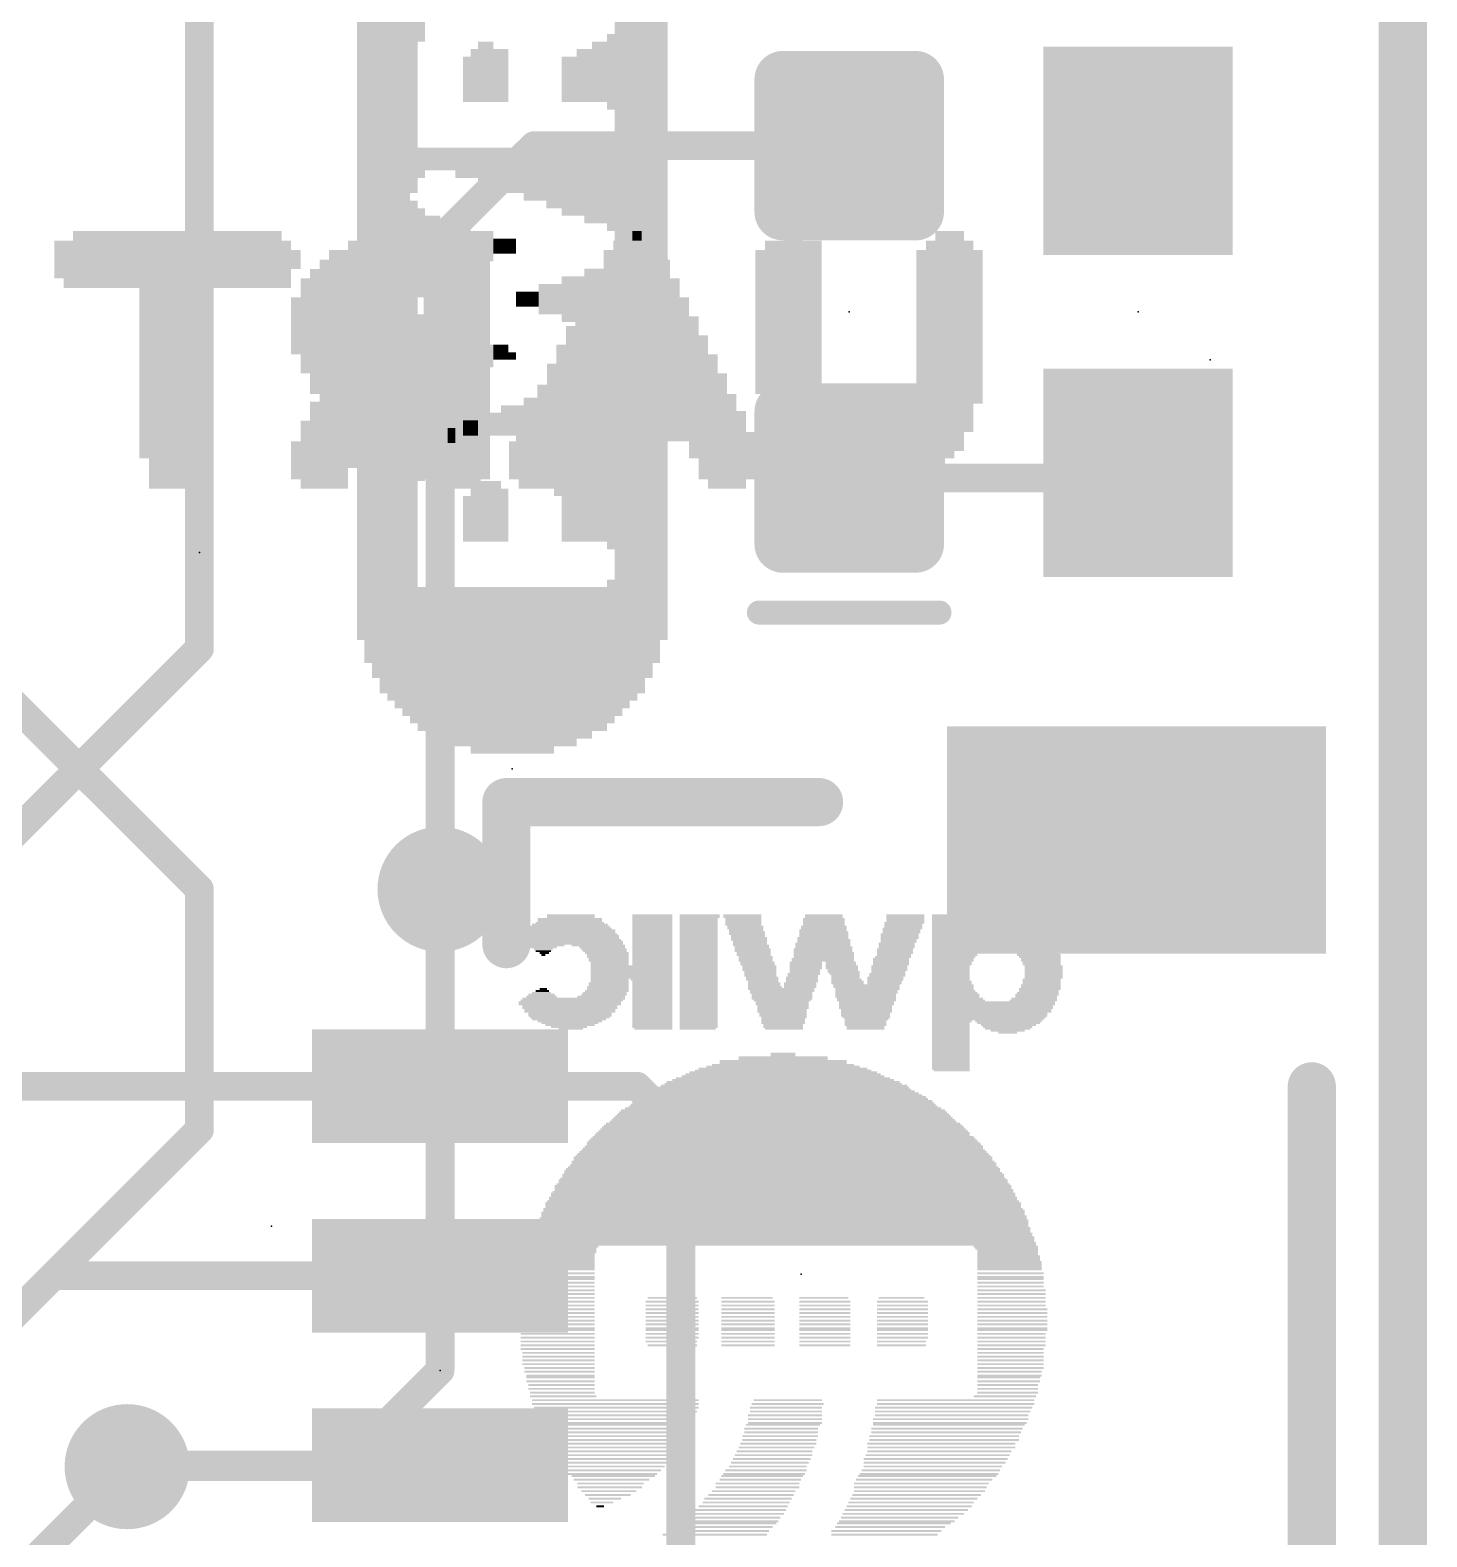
# Model space of a CAD drawing. Extents: x -12.7 to 30.6, y -10.2 to 25.5.
# Drawn here: x 23.24 to 30.61, y 11.82 to 19.77 of the extents above; entities that cross this region are included whole.
import ezdxf

# ---------------------------------------------------------------- set-up
doc = ezdxf.new("R2010")
doc.units = 0
for name, color, linetype in [('1', 12, 'CONTINUOUS'), ('16', 132, 'CONTINUOUS'), ('18', 110, 'CONTINUOUS'), ('20', 53, 'CONTINUOUS'), ('21', 41, 'CONTINUOUS'), ('22', 40, 'CONTINUOUS'), ('23', 53, 'CONTINUOUS'), ('24', 53, 'CONTINUOUS')]:
    doc.layers.add(name, color=color, linetype=linetype)

# ---------------------------------------------------------------- blocks, each defined once
blk = doc.blocks.new('RECT160000X160000R30')
at = {"const_width": 0.15}
blk.add_lwpolyline([(0.425, -0.35), (0.425, 0.35, 0.4142), (0.35, 0.425), (-0.35, 0.425, 0.4142), (-0.425, 0.35), (-0.425, -0.35, 0.4142), (-0.35, -0.425), (0.35, -0.425, 0.4142)], format="xyb", close=True, dxfattribs=at)
blk.add_solid([(-0.3754, -0.3754), (0.3754, -0.3754), (-0.3754, 0.3754), (0.3754, 0.3754)])
blk = doc.blocks.new('RECT')
blk.add_solid([(-0.5, -0.5), (0.5, -0.5), (-0.5, 0.5), (0.5, 0.5)])
blk = doc.blocks.new('ROUNDV')
at = {"const_width": 0.5}
blk.add_lwpolyline([(0, -0.25, 1), (0, 0.25, 1), (0, -0.25)], format="xyb", dxfattribs=at)

msp = doc.modelspace()

# ---------------------------------------------------------------- linework, layer by layer
at = {"layer": '1'}
for points, const_width in [([(30.48, 25.4), (30.48, 0)], 0.254), ([(24.13, 24.13), (24.13, 16.51)], 0.1524), ([(25.896, 19.165), (25.4, 18.669)], 0.1524), ([(27.559, 19.165), (25.896, 19.165)], 0.1524), ([(25.4, 18.669), (25.4, 15.24)], 0.1524), ([(29.056, 17.411), (29.083, 17.438)], 0.1524), ([(27.559, 17.411), (29.056, 17.411)], 0.1524), ([(24.13, 16.51), (21.59, 13.97)], 0.1524), ([(25.4, 14.2), (23.09, 14.2)], 0.1524), ([(25.4, 14.2), (26.44, 14.2)], 0.1524), ([(26.44, 14.2), (26.67, 13.97)], 0.1524), ([(26.67, 9.906), (26.67, 13.97)], 0.1524), ([(23.36, 13.2), (22.86, 12.7)], 0.1524), ([(25.4, 13.2), (23.36, 13.2)], 0.1524), ([(23.241, 11.684), (23.749, 12.192)], 0.1524), ([(23.757, 12.2), (23.749, 12.192)], 0.1524), ([(25.4, 12.2), (23.757, 12.2)], 0.1524)]:
    msp.add_lwpolyline(points, dxfattribs=dict(at, const_width=const_width))
at = {"layer": '1', "const_width": 0.0762}
for points in [[(25.896, 19.2031, 1), (25.896, 19.1269)], [(25.9229, 19.1381, 1), (25.8691, 19.1919)], [(27.559, 19.1269, 1), (27.559, 19.2031)], [(25.4381, 18.669, 1), (25.3619, 18.669)], [(25.3731, 18.6959, 1), (25.4269, 18.6421)], [(29.1099, 17.4111, 1), (29.0561, 17.4649)], [(27.559, 17.4491, 1), (27.559, 17.3729)], [(29.0291, 17.4379, 1), (29.0829, 17.3841)], [(29.056, 17.3729, 1), (29.056, 17.4491)], [(24.0919, 16.51, 1), (24.1681, 16.51)], [(24.1569, 16.4831, 1), (24.1031, 16.5369)], [(25.3619, 15.24, 1), (25.4381, 15.24)], [(25.4, 14.2381, 1), (25.4, 14.1619)], [(25.4, 14.1619, 1), (25.4, 14.2381)], [(26.4669, 14.2269, 1), (26.4131, 14.1731)], [(26.44, 14.1619, 1), (26.44, 14.2381)], [(26.7081, 13.97, 1), (26.6319, 13.97)], [(26.6431, 13.9431, 1), (26.6969, 13.9969)], [(23.36, 13.2381, 1), (23.36, 13.1619)], [(23.3869, 13.1731, 1), (23.3331, 13.2269)], [(25.4, 13.1619, 1), (25.4, 13.2381)], [(23.7221, 12.2189, 1), (23.7759, 12.1651)], [(23.757, 12.2381, 1), (23.757, 12.1619)], [(23.7759, 12.1651, 1), (23.7221, 12.2189)], [(23.7839, 12.1731, 1), (23.7301, 12.2269)], [(25.4, 12.1619, 1), (25.4, 12.2381)]]:
    msp.add_lwpolyline(points, format="xyb", dxfattribs=at)
at = {"layer": '16'}
for points, const_width in [([(30.48, 25.4), (30.48, 0)], 0.254), ([(22.86, 16.51), (24.13, 15.24)], 0.1524), ([(24.13, 15.24), (24.13, 13.97)], 0.1524), ([(25.4, 12.7), (25.4, 15.24)], 0.1524), ([(24.13, 13.97), (22.86, 12.7)], 0.1524), ([(24.892, 12.192), (25.4, 12.7)], 0.1524), ([(23.749, 12.192), (24.892, 12.192)], 0.1524)]:
    msp.add_lwpolyline(points, dxfattribs=dict(at, const_width=const_width))
at = {"layer": '16', "const_width": 0.0762}
for points in [[(24.1681, 15.24, 1), (24.0919, 15.24)], [(24.1031, 15.2131, 1), (24.1569, 15.2669)], [(25.4381, 15.24, 1), (25.3619, 15.24)], [(24.0919, 13.97, 1), (24.1681, 13.97)], [(24.1569, 13.9431, 1), (24.1031, 13.9969)], [(25.3619, 12.7, 1), (25.4381, 12.7)], [(25.4269, 12.6731, 1), (25.3731, 12.7269)], [(23.749, 12.2301, 1), (23.749, 12.1539)], [(24.8651, 12.2189, 1), (24.9189, 12.1651)], [(24.892, 12.1539, 1), (24.892, 12.2301)]]:
    msp.add_lwpolyline(points, format="xyb", dxfattribs=at)
at = {"layer": '20', "const_width": 0.2032}
msp.add_lwpolyline([(30.48, 25.4), (30.48, 0)], dxfattribs=at)
at = {"layer": '21'}
for points, const_width in [([(28.0353, 16.7005), (27.0828, 16.7005)], 0.127), ([(25.75, 14.95), (25.75, 15.7)], 0.254), ([(25.75, 15.7), (27.4, 15.7)], 0.254), ([(30, 11.2), (30, 14.2)], 0.254)]:
    msp.add_lwpolyline(points, dxfattribs=dict(at, const_width=const_width))
for points, const_width in [([(27.0828, 16.7323, 1), (27.0828, 16.6688)], 0.0635), ([(28.0353, 16.6688, 1), (28.0353, 16.7323)], 0.0635), ([(25.8135, 15.7, 1), (25.6865, 15.7)], 0.127), ([(25.75, 15.7635, 1), (25.75, 15.6365)], 0.127), ([(27.4, 15.6365, 1), (27.4, 15.7635)], 0.127), ([(25.6865, 14.95, 1), (25.8135, 14.95)], 0.127), ([(30.0635, 14.2, 1), (29.9365, 14.2)], 0.127)]:
    msp.add_lwpolyline(points, format="xyb", dxfattribs=dict(at, const_width=const_width))
at = {"layer": '23'}
for p in [(27.559, 18.288), (29.083, 18.288), (25.781, 15.875), (25.4, 12.7)]:
    msp.add_point(p, dxfattribs=at)
at = {"layer": '24'}
for p in [(29.464, 18.034), (24.13, 17.018), (24.511, 13.462), (27.305, 13.208)]:
    msp.add_point(p, dxfattribs=at)

# ---------------------------------------------------------------- block references
at = {"layer": '1', "rotation": 180}
for p in [(27.559, 19.165), (27.559, 17.411)]:
    msp.add_blockref('RECT160000X160000R30', p, dxfattribs=at)
at = {"layer": '1', "xscale": 1.1, "rotation": 270}
for p in [(29.083, 19.138), (29.083, 17.438)]:
    msp.add_blockref('RECT', p, dxfattribs=at)
at = {"layer": '1', "rotation": 90}
for p, xscale, yscale in [((29.075, 15.5), 1.2, 2), ((25.4, 14.2), 0.6, 1.35), ((25.4, 13.2), 0.6, 1.35), ((25.4, 12.2), 0.6, 1.35)]:
    msp.add_blockref('RECT', p, dxfattribs=dict(at, xscale=xscale, yscale=yscale))
at = {"layer": '18', "xscale": 0.6604, "yscale": 0.6604}
for p in [(25.4, 15.24), (25.4, 15.24), (23.749, 12.192), (23.749, 12.192)]:
    msp.add_blockref('ROUNDV', p, dxfattribs=at)
at = {"layer": '21', "yscale": 0.04, "rotation": 90}
for p, xscale in [((25.261, 19.775), 1.72), ((25.301, 20.195), 0.96), ((25.181, 18.375), 4.36), ((25.221, 18.375), 4.44), ((26.341, 18.375), 4.44), ((26.381, 18.375), 4.36), ((25.101, 18.375), 4.2), ((25.141, 18.375), 4.28), ((26.421, 18.375), 4.28), ((26.461, 18.375), 4.2), ((25.061, 18.375), 4.04), ((26.501, 18.375), 4.04), ((25.021, 18.375), 3.88), ((26.541, 18.375), 3.88), ((24.981, 18.375), 3.64), ((26.581, 18.375), 3.64), ((26.301, 19.555), 0.4), ((25.581, 19.535), 0.28), ((25.621, 19.555), 0.32), ((25.661, 19.555), 0.32), ((25.701, 19.535), 0.28), ((25.741, 19.535), 0.28), ((26.141, 19.535), 0.28), ((26.181, 19.535), 0.28), ((26.221, 19.555), 0.32), ((26.261, 19.555), 0.32), ((25.541, 19.515), 0.24), ((26.061, 19.515), 0.24), ((26.101, 19.515), 0.24), ((26.301, 18.955), 0.48), ((25.301, 19.075), 0.16), ((25.341, 19.095), 0.12), ((25.381, 19.095), 0.12), ((25.421, 19.095), 0.12), ((25.461, 19.095), 0.12), ((25.501, 19.075), 0.16), ((25.541, 19.075), 0.16), ((25.581, 19.075), 0.16), ((25.621, 19.055), 0.2), ((25.661, 19.055), 0.2), ((25.701, 19.055), 0.2), ((25.741, 19.035), 0.24), ((25.781, 19.035), 0.24), ((25.821, 19.035), 0.24), ((25.861, 19.015), 0.28), ((25.901, 19.015), 0.28), ((25.941, 19.015), 0.28), ((25.981, 18.995), 0.32), ((26.021, 18.995), 0.32), ((26.061, 18.975), 0.36), ((26.101, 18.975), 0.36), ((26.141, 18.975), 0.36), ((26.181, 18.955), 0.4), ((26.221, 18.955), 0.4), ((26.261, 18.955), 0.4), ((25.261, 18.355), 1.04), ((25.301, 18.635), 0.4), ((25.341, 18.635), 0.32), ((25.381, 18.635), 0.32), ((25.421, 18.615), 0.28), ((25.461, 18.635), 0.24), ((25.501, 18.635), 0.24), ((25.541, 18.635), 0.24), ((25.581, 18.635), 0.16), ((25.621, 18.635), 0.16), ((25.661, 18.635), 0.16), ((25.701, 18.635), 0.08), ((25.741, 18.635), 0.08), ((25.781, 18.635), 0.08), ((26.301, 18.335), 0.44), ((26.061, 18.355), 0.24), ((26.101, 18.355), 0.24), ((26.141, 18.355), 0.24), ((26.181, 18.355), 0.32), ((26.221, 18.355), 0.32), ((26.261, 18.335), 0.36), ((25.821, 18.355), 0.08), ((25.861, 18.355), 0.08), ((25.901, 18.355), 0.08), ((25.941, 18.355), 0.16), ((25.981, 18.355), 0.16), ((26.021, 18.355), 0.16), ((25.301, 18.075), 0.4), ((25.341, 18.075), 0.32), ((25.381, 18.075), 0.32), ((25.421, 18.055), 0.28), ((25.461, 18.075), 0.24), ((25.501, 18.075), 0.24), ((25.541, 18.055), 0.2), ((25.581, 18.075), 0.16), ((25.621, 18.075), 0.16), ((25.661, 18.055), 0.12), ((25.701, 18.075), 0.08), ((25.741, 18.075), 0.08), ((25.781, 18.055), 0.04), ((26.301, 17.515), 0.96), ((26.101, 17.495), 0.84), ((26.141, 17.495), 0.84), ((26.181, 17.515), 0.88), ((26.221, 17.515), 0.88), ((26.261, 17.515), 0.88), ((25.861, 17.715), 0.24), ((25.901, 17.695), 0.28), ((25.941, 17.675), 0.32), ((25.981, 17.655), 0.44), ((26.021, 17.595), 0.56), ((26.061, 17.475), 0.8), ((25.261, 16.955), 1.68), ((25.621, 17.695), 0.12), ((25.661, 17.695), 0.12), ((25.701, 17.695), 0.12), ((25.741, 17.715), 0.16), ((25.781, 17.715), 0.16), ((25.821, 17.695), 0.2), ((25.301, 17.555), 0.32), ((25.341, 17.575), 0.2), ((25.381, 17.595), 0.16), ((25.421, 17.615), 0.12), ((25.461, 17.635), 0.08), ((25.501, 17.655), 0.12), ((25.541, 17.675), 0.08), ((25.581, 17.675), 0.08), ((25.581, 17.235), 0.32), ((25.621, 17.235), 0.32), ((25.661, 17.235), 0.32), ((25.701, 17.235), 0.32), ((25.741, 17.215), 0.28), ((25.541, 17.195), 0.24), ((26.301, 16.495), 0.76), ((25.301, 16.455), 0.76), ((25.341, 16.455), 0.76), ((25.381, 16.435), 0.8), ((25.421, 16.435), 0.8), ((25.461, 16.415), 0.84), ((25.501, 16.415), 0.84), ((25.541, 16.415), 0.84), ((25.581, 16.395), 0.88), ((25.621, 16.395), 0.88), ((25.661, 16.395), 0.88), ((25.701, 16.395), 0.88), ((25.741, 16.395), 0.88), ((25.781, 16.395), 0.88), ((25.821, 16.395), 0.88), ((25.861, 16.395), 0.88), ((25.901, 16.395), 0.88), ((25.941, 16.395), 0.88), ((25.981, 16.395), 0.88), ((26.021, 16.415), 0.84), ((26.061, 16.415), 0.84), ((26.101, 16.415), 0.84), ((26.141, 16.435), 0.8), ((26.181, 16.435), 0.8), ((26.221, 16.455), 0.76), ((26.261, 16.455), 0.76)]:
    msp.add_blockref('RECT', p, dxfattribs=dict(at, xscale=xscale))
at = {"layer": '22', "rotation": 180}
for p, xscale, yscale in [((24.014, 18.689), 1.1, 0.05), ((25.289, 18.689), 0.45, 0.05), ((26.439, 18.689), 0.05, 0.05), ((27.264, 18.689), 0.1, 0.05), ((28.089, 18.689), 0.15, 0.05), ((23.989, 18.639), 1.25, 0.05), ((24.014, 18.589), 1.3, 0.05), ((25.239, 18.589), 0.85, 0.05), ((25.264, 18.639), 0.7, 0.05), ((26.414, 18.589), 0.3, 0.05), ((26.439, 18.639), 0.25, 0.05), ((27.239, 18.589), 0.35, 0.05), ((27.264, 18.639), 0.3, 0.05), ((28.089, 18.589), 0.35, 0.05), ((28.089, 18.639), 0.25, 0.05), ((24.014, 18.539), 1.3, 0.05), ((25.214, 18.539), 0.9, 0.05), ((26.439, 18.539), 0.35, 0.05), ((27.239, 18.539), 0.35, 0.05), ((28.089, 18.539), 0.35, 0.05), ((23.989, 18.489), 1.25, 0.05), ((24.014, 18.439), 1.2, 0.05), ((25.189, 18.489), 0.95, 0.05), ((26.414, 18.489), 0.4, 0.05), ((26.439, 18.439), 0.45, 0.05), ((27.239, 18.489), 0.35, 0.05), ((27.239, 18.439), 0.35, 0.05), ((28.089, 18.489), 0.35, 0.05), ((28.089, 18.439), 0.35, 0.05), ((23.989, 18.389), 0.35, 0.05), ((26.414, 18.389), 0.5, 0.05), ((27.239, 18.389), 0.35, 0.05), ((28.089, 18.389), 0.35, 0.05), ((23.989, 18.339), 0.35, 0.05), ((23.989, 18.289), 0.35, 0.05), ((24.814, 18.339), 0.4, 0.05), ((24.789, 18.289), 0.35, 0.05), ((25.489, 18.339), 0.35, 0.05), ((25.489, 18.289), 0.35, 0.05), ((26.414, 18.289), 0.6, 0.05), ((26.439, 18.339), 0.55, 0.05), ((27.239, 18.339), 0.35, 0.05), ((27.239, 18.289), 0.35, 0.05), ((28.089, 18.339), 0.35, 0.05), ((28.089, 18.289), 0.35, 0.05), ((23.989, 18.239), 0.35, 0.05), ((23.989, 18.189), 0.35, 0.05), ((24.789, 18.239), 0.35, 0.05), ((24.789, 18.189), 0.35, 0.05), ((25.489, 18.239), 0.35, 0.05), ((25.489, 18.189), 0.35, 0.05), ((26.414, 18.189), 0.7, 0.05), ((26.439, 18.239), 0.65, 0.05), ((27.239, 18.239), 0.35, 0.05), ((27.239, 18.189), 0.35, 0.05), ((28.089, 18.239), 0.35, 0.05), ((28.089, 18.189), 0.35, 0.05), ((23.989, 18.139), 0.35, 0.05), ((24.789, 18.139), 0.35, 0.05), ((25.489, 18.139), 0.35, 0.05), ((26.439, 18.139), 0.75, 0.05), ((27.239, 18.139), 0.35, 0.05), ((28.089, 18.139), 0.35, 0.05), ((23.989, 18.089), 0.35, 0.05), ((23.989, 18.039), 0.35, 0.05), ((24.814, 18.089), 0.4, 0.05), ((25.489, 18.089), 0.35, 0.05), ((26.214, 18.089), 0.4, 0.05), ((26.189, 18.039), 0.35, 0.05), ((26.639, 18.089), 0.35, 0.05), ((26.664, 18.039), 0.4, 0.05), ((27.239, 18.089), 0.35, 0.05), ((27.239, 18.039), 0.35, 0.05), ((28.089, 18.089), 0.35, 0.05), ((28.089, 18.039), 0.35, 0.05), ((23.989, 17.989), 0.35, 0.05), ((26.164, 17.989), 0.4, 0.05), ((26.689, 17.989), 0.35, 0.05), ((27.239, 17.989), 0.35, 0.05), ((28.089, 17.989), 0.35, 0.05), ((23.989, 17.934), 0.35, 0.06), ((23.989, 17.879), 0.35, 0.05), ((25.189, 17.934), 0.95, 0.06), ((25.189, 17.879), 0.95, 0.05), ((26.139, 17.934), 0.35, 0.06), ((26.714, 17.934), 0.4, 0.06), ((27.239, 17.934), 0.35, 0.06), ((27.239, 17.879), 0.35, 0.05), ((28.089, 17.934), 0.35, 0.06), ((28.089, 17.879), 0.35, 0.05), ((23.989, 17.829), 0.35, 0.05), ((25.214, 17.829), 0.9, 0.05), ((26.439, 17.829), 1.05, 0.05), ((27.289, 17.829), 0.35, 0.05), ((28.089, 17.829), 0.35, 0.05), ((23.989, 17.789), 0.35, 0.05), ((23.989, 17.739), 0.35, 0.05), ((25.189, 17.789), 0.95, 0.05), ((25.189, 17.739), 0.95, 0.05), ((26.414, 17.789), 1.1, 0.05), ((26.439, 17.739), 1.15, 0.05), ((27.289, 17.789), 0.35, 0.05), ((27.314, 17.739), 0.4, 0.05), ((28.039, 17.789), 0.35, 0.05), ((28.039, 17.739), 0.35, 0.05), ((23.989, 17.684), 0.35, 0.06), ((24.864, 17.684), 0.4, 0.06), ((25.489, 17.684), 0.35, 0.06), ((26.414, 17.684), 1.2, 0.06), ((27.364, 17.684), 0.4, 0.06), ((27.989, 17.684), 0.45, 0.06), ((23.989, 17.629), 0.35, 0.05), ((23.989, 17.579), 0.35, 0.05), ((24.814, 17.579), 0.4, 0.05), ((24.839, 17.629), 0.35, 0.05), ((25.489, 17.629), 0.35, 0.05), ((25.489, 17.579), 0.35, 0.05), ((25.964, 17.579), 0.4, 0.05), ((26.439, 17.629), 1.25, 0.05), ((26.889, 17.579), 0.35, 0.05), ((27.689, 17.579), 0.95, 0.05), ((23.989, 17.539), 0.35, 0.05), ((24.014, 17.489), 0.3, 0.05), ((24.789, 17.539), 0.35, 0.05), ((24.789, 17.489), 0.35, 0.05), ((25.489, 17.539), 0.35, 0.05), ((25.489, 17.489), 0.35, 0.05), ((25.939, 17.539), 0.35, 0.05), ((25.939, 17.489), 0.35, 0.05), ((26.889, 17.539), 0.35, 0.05), ((26.939, 17.489), 0.35, 0.05), ((27.664, 17.539), 0.9, 0.05), ((27.664, 17.489), 0.8, 0.05), ((24.014, 17.434), 0.3, 0.06), ((24.764, 17.434), 0.3, 0.06), ((25.489, 17.434), 0.35, 0.06), ((25.914, 17.434), 0.3, 0.06), ((26.914, 17.434), 0.3, 0.06), ((27.689, 17.434), 0.65, 0.06), ((23.989, 17.379), 0.25, 0.05), ((24.789, 17.379), 0.25, 0.05), ((25.489, 17.379), 0.25, 0.05), ((25.939, 17.379), 0.25, 0.05), ((26.914, 17.379), 0.2, 0.05), ((27.664, 17.379), 0.5, 0.05), ((27.689, 17.329), 0.15, 0.05), ((26.085, 15.033), 0.44, 0.01), ((26.085, 15.043), 0.42, 0.01), ((26.085, 15.053), 0.4, 0.01), ((26.085, 15.063), 0.36, 0.01), ((26.085, 15.078), 0.34, 0.02), ((26.09, 15.098), 0.25, 0.02), ((26.52, 15.098), 0.21, 0.02), ((26.52, 15.078), 0.21, 0.02), ((26.52, 15.063), 0.21, 0.01), ((26.52, 15.053), 0.21, 0.01), ((26.52, 15.043), 0.21, 0.01), ((26.52, 15.033), 0.21, 0.01), ((26.77, 15.098), 0.21, 0.02), ((26.765, 15.078), 0.2, 0.02), ((26.765, 15.063), 0.2, 0.01), ((26.765, 15.053), 0.2, 0.01), ((26.765, 15.043), 0.2, 0.01), ((26.765, 15.033), 0.2, 0.01), ((26.995, 15.098), 0.2, 0.02), ((27, 15.078), 0.19, 0.02), ((27, 15.063), 0.19, 0.01), ((27, 15.053), 0.19, 0.01), ((27.01, 15.043), 0.19, 0.01), ((27.01, 15.033), 0.19, 0.01), ((27.425, 15.043), 0.24, 0.01), ((27.425, 15.033), 0.24, 0.01), ((27.425, 15.078), 0.22, 0.02), ((27.425, 15.063), 0.22, 0.01), ((27.425, 15.053), 0.22, 0.01), ((27.425, 15.098), 0.2, 0.02), ((27.84, 15.033), 0.21, 0.01), ((27.85, 15.063), 0.21, 0.01), ((27.845, 15.053), 0.2, 0.01), ((27.845, 15.043), 0.2, 0.01), ((27.855, 15.098), 0.2, 0.02), ((27.855, 15.078), 0.2, 0.02), ((28.095, 15.098), 0.2, 0.02), ((28.095, 15.078), 0.2, 0.02), ((28.095, 15.063), 0.2, 0.01), ((28.095, 15.053), 0.2, 0.01), ((28.1, 15.043), 0.21, 0.01), ((28.295, 15.033), 0.6, 0.01), ((28.4, 15.043), 0.37, 0.01), ((28.4, 15.053), 0.35, 0.01), ((28.405, 15.063), 0.32, 0.01), ((28.405, 15.078), 0.3, 0.02), ((28.395, 15.098), 0.22, 0.02), ((26.085, 14.973), 0.54, 0.01), ((26.085, 14.983), 0.52, 0.01), ((26.095, 14.963), 0.54, 0.01), ((26.085, 15.003), 0.5, 0.01), ((26.09, 14.993), 0.51, 0.01), ((26.1, 14.953), 0.53, 0.01), ((26.085, 15.013), 0.48, 0.01), ((26.09, 15.023), 0.47, 0.01), ((26.52, 15.023), 0.21, 0.01), ((26.52, 15.013), 0.21, 0.01), ((26.52, 15.003), 0.21, 0.01), ((26.52, 14.993), 0.21, 0.01), ((26.52, 14.983), 0.21, 0.01), ((26.52, 14.973), 0.21, 0.01), ((26.52, 14.963), 0.21, 0.01), ((26.52, 14.953), 0.21, 0.01), ((26.765, 15.023), 0.2, 0.01), ((26.765, 15.013), 0.2, 0.01), ((26.765, 15.003), 0.2, 0.01), ((26.765, 14.993), 0.2, 0.01), ((26.765, 14.983), 0.2, 0.01), ((26.765, 14.973), 0.2, 0.01), ((26.765, 14.963), 0.2, 0.01), ((26.765, 14.953), 0.2, 0.01), ((27.015, 15.023), 0.18, 0.01), ((27.02, 15.013), 0.19, 0.01), ((27.02, 15.003), 0.19, 0.01), ((27.025, 14.993), 0.18, 0.01), ((27.03, 14.983), 0.19, 0.01), ((27.03, 14.973), 0.19, 0.01), ((27.035, 14.963), 0.18, 0.01), ((27.035, 14.953), 0.18, 0.01), ((27.42, 14.953), 0.29, 0.01), ((27.42, 14.983), 0.27, 0.01), ((27.425, 14.973), 0.28, 0.01), ((27.425, 14.963), 0.28, 0.01), ((27.42, 15.023), 0.25, 0.01), ((27.425, 15.013), 0.26, 0.01), ((27.425, 15.003), 0.26, 0.01), ((27.425, 14.993), 0.26, 0.01), ((27.81, 14.953), 0.19, 0.01), ((27.825, 15.003), 0.2, 0.01), ((27.825, 14.993), 0.2, 0.01), ((27.825, 14.983), 0.2, 0.01), ((27.82, 14.973), 0.19, 0.01), ((27.82, 14.963), 0.19, 0.01), ((27.835, 15.023), 0.2, 0.01), ((27.835, 15.013), 0.2, 0.01), ((28.3, 15.023), 0.61, 0.01), ((28.305, 15.013), 0.62, 0.01), ((28.31, 15.003), 0.63, 0.01), ((28.315, 14.993), 0.64, 0.01), ((28.315, 14.983), 0.64, 0.01), ((28.32, 14.973), 0.65, 0.01), ((28.32, 14.963), 0.65, 0.01), ((28.325, 14.953), 0.66, 0.01), ((25.955, 14.943), 0.2, 0.01), ((25.945, 14.933), 0.14, 0.01), ((25.945, 14.923), 0.1, 0.01), ((25.945, 14.913), 0.08, 0.01), ((25.95, 14.903), 0.05, 0.01), ((25.945, 14.893), 0.02, 0.01), ((26.235, 14.943), 0.28, 0.01), ((26.255, 14.933), 0.24, 0.01), ((26.265, 14.923), 0.24, 0.01), ((26.27, 14.913), 0.23, 0.01), ((26.28, 14.903), 0.23, 0.01), ((26.285, 14.893), 0.22, 0.01), ((26.285, 14.883), 0.22, 0.01), ((26.29, 14.873), 0.21, 0.01), ((26.29, 14.868), 0.21, 0.02), ((26.52, 14.943), 0.21, 0.01), ((26.52, 14.933), 0.21, 0.01), ((26.52, 14.923), 0.21, 0.01), ((26.52, 14.913), 0.21, 0.01), ((26.52, 14.903), 0.21, 0.01), ((26.52, 14.893), 0.21, 0.01), ((26.52, 14.883), 0.21, 0.01), ((26.52, 14.873), 0.21, 0.01), ((26.52, 14.868), 0.21, 0.02), ((26.765, 14.943), 0.2, 0.01), ((26.765, 14.933), 0.2, 0.01), ((26.765, 14.923), 0.2, 0.01), ((26.765, 14.913), 0.2, 0.01), ((26.765, 14.903), 0.2, 0.01), ((26.765, 14.893), 0.2, 0.01), ((26.765, 14.883), 0.2, 0.01), ((26.765, 14.873), 0.2, 0.01), ((26.765, 14.868), 0.2, 0.02), ((27.04, 14.943), 0.19, 0.01), ((27.045, 14.933), 0.18, 0.01), ((27.05, 14.923), 0.19, 0.01), ((27.05, 14.913), 0.19, 0.01), ((27.055, 14.903), 0.18, 0.01), ((27.055, 14.893), 0.18, 0.01), ((27.065, 14.883), 0.18, 0.01), ((27.065, 14.873), 0.18, 0.01), ((27.065, 14.868), 0.18, 0.02), ((27.42, 14.873), 0.33, 0.01), ((27.42, 14.868), 0.33, 0.02), ((27.42, 14.923), 0.31, 0.01), ((27.42, 14.913), 0.31, 0.01), ((27.425, 14.903), 0.32, 0.01), ((27.425, 14.893), 0.32, 0.01), ((27.425, 14.883), 0.32, 0.01), ((27.42, 14.943), 0.29, 0.01), ((27.425, 14.933), 0.3, 0.01), ((27.78, 14.868), 0.19, 0.02), ((27.79, 14.883), 0.19, 0.01), ((27.785, 14.873), 0.18, 0.01), ((27.8, 14.923), 0.19, 0.01), ((27.8, 14.913), 0.19, 0.01), ((27.8, 14.903), 0.19, 0.01), ((27.795, 14.893), 0.18, 0.01), ((27.81, 14.943), 0.19, 0.01), ((27.81, 14.933), 0.19, 0.01), ((28.15, 14.943), 0.31, 0.01), ((28.135, 14.933), 0.28, 0.01), ((28.125, 14.923), 0.26, 0.01), ((28.12, 14.913), 0.25, 0.01), ((28.115, 14.903), 0.24, 0.01), ((28.115, 14.893), 0.24, 0.01), ((28.11, 14.883), 0.23, 0.01), ((28.105, 14.873), 0.22, 0.01), ((28.105, 14.868), 0.22, 0.02), ((28.515, 14.943), 0.28, 0.01), ((28.53, 14.933), 0.25, 0.01), ((28.545, 14.923), 0.24, 0.01), ((28.55, 14.913), 0.23, 0.01), ((28.555, 14.903), 0.22, 0.01), ((28.56, 14.893), 0.23, 0.01), ((28.565, 14.883), 0.22, 0.01), ((28.57, 14.873), 0.21, 0.01), ((28.57, 14.868), 0.21, 0.02), ((26.295, 14.848), 0.2, 0.02), ((26.41, 14.828), 0.43, 0.02), ((26.41, 14.813), 0.43, 0.01), ((26.41, 14.803), 0.43, 0.01), ((26.41, 14.793), 0.43, 0.01), ((26.52, 14.848), 0.21, 0.02), ((26.765, 14.848), 0.2, 0.02), ((26.765, 14.828), 0.2, 0.02), ((26.765, 14.813), 0.2, 0.01), ((26.765, 14.803), 0.2, 0.01), ((26.765, 14.793), 0.2, 0.01), ((27.075, 14.848), 0.18, 0.02), ((27.085, 14.828), 0.18, 0.02), ((27.085, 14.813), 0.18, 0.01), ((27.09, 14.803), 0.17, 0.01), ((27.09, 14.793), 0.17, 0.01), ((27.32, 14.793), 0.17, 0.01), ((27.33, 14.848), 0.17, 0.02), ((27.33, 14.828), 0.17, 0.02), ((27.325, 14.813), 0.16, 0.01), ((27.325, 14.803), 0.16, 0.01), ((27.515, 14.848), 0.16, 0.02), ((27.52, 14.828), 0.17, 0.02), ((27.525, 14.813), 0.16, 0.01), ((27.53, 14.803), 0.17, 0.01), ((27.535, 14.793), 0.16, 0.01), ((27.76, 14.793), 0.19, 0.01), ((27.77, 14.828), 0.19, 0.02), ((27.77, 14.813), 0.19, 0.01), ((27.765, 14.803), 0.18, 0.01), ((27.78, 14.848), 0.19, 0.02), ((28.1, 14.848), 0.21, 0.02), ((28.095, 14.828), 0.2, 0.02), ((28.095, 14.813), 0.2, 0.01), ((28.095, 14.803), 0.2, 0.01), ((28.095, 14.793), 0.2, 0.01), ((28.575, 14.848), 0.2, 0.02), ((28.585, 14.828), 0.2, 0.02), ((28.585, 14.813), 0.2, 0.01), ((28.585, 14.803), 0.2, 0.01), ((28.585, 14.793), 0.2, 0.01), ((25.945, 14.713), 0.04, 0.01), ((26.285, 14.723), 0.22, 0.01), ((26.285, 14.713), 0.22, 0.01), ((26.29, 14.743), 0.21, 0.01), ((26.29, 14.733), 0.21, 0.01), ((26.41, 14.783), 0.43, 0.01), ((26.41, 14.773), 0.43, 0.01), ((26.295, 14.763), 0.2, 0.01), ((26.295, 14.753), 0.2, 0.01), ((26.515, 14.763), 0.22, 0.01), ((26.52, 14.753), 0.21, 0.01), ((26.52, 14.743), 0.21, 0.01), ((26.52, 14.733), 0.21, 0.01), ((26.52, 14.723), 0.21, 0.01), ((26.52, 14.713), 0.21, 0.01), ((26.765, 14.783), 0.2, 0.01), ((26.765, 14.773), 0.2, 0.01), ((26.765, 14.763), 0.2, 0.01), ((26.765, 14.753), 0.2, 0.01), ((26.765, 14.743), 0.2, 0.01), ((26.765, 14.733), 0.2, 0.01), ((26.765, 14.723), 0.2, 0.01), ((26.765, 14.713), 0.2, 0.01), ((27.09, 14.783), 0.17, 0.01), ((27.1, 14.773), 0.17, 0.01), ((27.1, 14.763), 0.17, 0.01), ((27.105, 14.753), 0.16, 0.01), ((27.11, 14.743), 0.17, 0.01), ((27.11, 14.733), 0.17, 0.01), ((27.115, 14.723), 0.18, 0.01), ((27.2, 14.713), 0.35, 0.01), ((27.3, 14.743), 0.17, 0.01), ((27.3, 14.733), 0.17, 0.01), ((27.3, 14.723), 0.17, 0.01), ((27.31, 14.773), 0.17, 0.01), ((27.31, 14.763), 0.17, 0.01), ((27.31, 14.753), 0.17, 0.01), ((27.315, 14.783), 0.16, 0.01), ((27.54, 14.783), 0.15, 0.01), ((27.54, 14.773), 0.15, 0.01), ((27.545, 14.763), 0.16, 0.01), ((27.55, 14.753), 0.17, 0.01), ((27.55, 14.743), 0.17, 0.01), ((27.65, 14.733), 0.35, 0.01), ((27.65, 14.723), 0.35, 0.01), ((27.655, 14.713), 0.34, 0.01), ((27.75, 14.773), 0.19, 0.01), ((27.75, 14.763), 0.19, 0.01), ((27.745, 14.753), 0.18, 0.01), ((27.745, 14.743), 0.18, 0.01), ((27.76, 14.783), 0.19, 0.01), ((28.095, 14.783), 0.2, 0.01), ((28.095, 14.773), 0.2, 0.01), ((28.095, 14.763), 0.2, 0.01), ((28.1, 14.753), 0.21, 0.01), ((28.1, 14.743), 0.21, 0.01), ((28.105, 14.733), 0.22, 0.01), ((28.105, 14.723), 0.22, 0.01), ((28.105, 14.713), 0.22, 0.01), ((28.565, 14.713), 0.22, 0.01), ((28.57, 14.733), 0.21, 0.01), ((28.57, 14.723), 0.21, 0.01), ((28.575, 14.763), 0.2, 0.01), ((28.575, 14.753), 0.2, 0.01), ((28.575, 14.743), 0.2, 0.01), ((28.585, 14.783), 0.2, 0.01), ((28.585, 14.773), 0.2, 0.01), ((26.085, 14.638), 0.54, 0.02), ((26.095, 14.653), 0.54, 0.01), ((26.105, 14.663), 0.54, 0.01), ((25.935, 14.673), 0.16, 0.01), ((25.935, 14.683), 0.14, 0.01), ((25.935, 14.693), 0.1, 0.01), ((25.94, 14.703), 0.07, 0.01), ((26.25, 14.673), 0.25, 0.01), ((26.265, 14.683), 0.24, 0.01), ((26.27, 14.693), 0.23, 0.01), ((26.28, 14.703), 0.23, 0.01), ((26.52, 14.703), 0.21, 0.01), ((26.52, 14.693), 0.21, 0.01), ((26.52, 14.683), 0.21, 0.01), ((26.52, 14.673), 0.21, 0.01), ((26.52, 14.663), 0.21, 0.01), ((26.52, 14.653), 0.21, 0.01), ((26.52, 14.638), 0.21, 0.02), ((26.765, 14.703), 0.2, 0.01), ((26.765, 14.693), 0.2, 0.01), ((26.765, 14.683), 0.2, 0.01), ((26.765, 14.673), 0.2, 0.01), ((26.765, 14.663), 0.2, 0.01), ((26.765, 14.653), 0.2, 0.01), ((26.765, 14.638), 0.2, 0.02), ((27.205, 14.703), 0.34, 0.01), ((27.2, 14.693), 0.33, 0.01), ((27.205, 14.683), 0.32, 0.01), ((27.205, 14.673), 0.32, 0.01), ((27.205, 14.663), 0.32, 0.01), ((27.205, 14.653), 0.3, 0.01), ((27.205, 14.638), 0.28, 0.02), ((27.65, 14.703), 0.33, 0.01), ((27.65, 14.693), 0.33, 0.01), ((27.645, 14.683), 0.32, 0.01), ((27.645, 14.673), 0.32, 0.01), ((27.65, 14.663), 0.31, 0.01), ((27.65, 14.653), 0.31, 0.01), ((27.65, 14.638), 0.29, 0.02), ((28.11, 14.703), 0.23, 0.01), ((28.115, 14.693), 0.24, 0.01), ((28.12, 14.683), 0.25, 0.01), ((28.12, 14.673), 0.25, 0.01), ((28.13, 14.663), 0.27, 0.01), ((28.135, 14.653), 0.28, 0.01), ((28.32, 14.638), 0.65, 0.02), ((28.53, 14.653), 0.25, 0.01), ((28.535, 14.663), 0.24, 0.01), ((28.55, 14.683), 0.23, 0.01), ((28.545, 14.673), 0.22, 0.01), ((28.555, 14.693), 0.22, 0.01), ((28.56, 14.703), 0.21, 0.01), ((26.085, 14.618), 0.5, 0.02), ((26.085, 14.598), 0.48, 0.02), ((26.085, 14.578), 0.44, 0.02), ((26.085, 14.563), 0.42, 0.01), ((26.08, 14.553), 0.39, 0.01), ((26.52, 14.618), 0.21, 0.02), ((26.52, 14.598), 0.21, 0.02), ((26.52, 14.578), 0.21, 0.02), ((26.52, 14.563), 0.21, 0.01), ((26.52, 14.553), 0.21, 0.01), ((26.765, 14.618), 0.2, 0.02), ((26.765, 14.598), 0.2, 0.02), ((26.765, 14.578), 0.2, 0.02), ((26.765, 14.563), 0.2, 0.01), ((26.765, 14.553), 0.2, 0.01), ((27.21, 14.618), 0.27, 0.02), ((27.205, 14.598), 0.26, 0.02), ((27.21, 14.578), 0.25, 0.02), ((27.215, 14.563), 0.24, 0.01), ((27.21, 14.553), 0.23, 0.01), ((27.645, 14.618), 0.28, 0.02), ((27.65, 14.598), 0.27, 0.02), ((27.645, 14.578), 0.26, 0.02), ((27.65, 14.563), 0.25, 0.01), ((27.65, 14.553), 0.23, 0.01), ((28.315, 14.618), 0.64, 0.02), ((28.31, 14.598), 0.63, 0.02), ((28.3, 14.578), 0.61, 0.02), ((28.295, 14.563), 0.6, 0.01), ((28.29, 14.553), 0.59, 0.01), ((26.085, 14.543), 0.34, 0.01), ((26.085, 14.533), 0.3, 0.01), ((26.085, 14.523), 0.26, 0.01), ((26.08, 14.513), 0.19, 0.01), ((26.09, 14.503), 0.13, 0.01), ((26.52, 14.543), 0.21, 0.01), ((26.52, 14.533), 0.21, 0.01), ((26.52, 14.523), 0.21, 0.01), ((26.52, 14.513), 0.21, 0.01), ((26.525, 14.503), 0.2, 0.01), ((26.765, 14.543), 0.2, 0.01), ((26.765, 14.533), 0.2, 0.01), ((26.765, 14.523), 0.2, 0.01), ((26.765, 14.513), 0.2, 0.01), ((26.76, 14.503), 0.19, 0.01), ((27.21, 14.543), 0.23, 0.01), ((27.21, 14.533), 0.23, 0.01), ((27.21, 14.523), 0.21, 0.01), ((27.21, 14.513), 0.21, 0.01), ((27.215, 14.503), 0.2, 0.01), ((27.645, 14.543), 0.22, 0.01), ((27.645, 14.533), 0.22, 0.01), ((27.645, 14.523), 0.22, 0.01), ((27.645, 14.513), 0.2, 0.01), ((27.645, 14.503), 0.2, 0.01), ((28.1, 14.543), 0.21, 0.01), ((28.095, 14.533), 0.2, 0.01), ((28.095, 14.523), 0.2, 0.01), ((28.095, 14.513), 0.2, 0.01), ((28.095, 14.503), 0.2, 0.01), ((28.095, 14.493), 0.2, 0.01), ((28.095, 14.483), 0.2, 0.01), ((28.095, 14.473), 0.2, 0.01), ((28.4, 14.543), 0.35, 0.01), ((28.4, 14.533), 0.33, 0.01), ((28.4, 14.523), 0.29, 0.01), ((28.395, 14.513), 0.26, 0.01), ((28.395, 14.503), 0.24, 0.01), ((28.395, 14.493), 0.18, 0.01), ((28.395, 14.483), 0.1, 0.01), ((28.095, 14.463), 0.2, 0.01), ((28.095, 14.453), 0.2, 0.01), ((28.095, 14.443), 0.2, 0.01), ((28.095, 14.433), 0.2, 0.01), ((28.095, 14.423), 0.2, 0.01), ((28.095, 14.413), 0.2, 0.01), ((28.095, 14.403), 0.2, 0.01), ((28.095, 14.393), 0.2, 0.01), ((28.095, 14.388), 0.2, 0.02), ((27.21, 14.313), 0.75, 0.01), ((27.21, 14.328), 0.67, 0.02), ((27.21, 14.348), 0.47, 0.02), ((27.21, 14.368), 0.13, 0.02), ((28.095, 14.368), 0.2, 0.02), ((28.095, 14.348), 0.2, 0.02), ((28.095, 14.328), 0.2, 0.02), ((28.095, 14.313), 0.2, 0.01), ((27.21, 14.233), 1.17, 0.01), ((27.21, 14.243), 1.13, 0.01), ((27.21, 14.253), 1.07, 0.01), ((27.21, 14.263), 1.03, 0.01), ((27.21, 14.273), 0.99, 0.01), ((27.21, 14.283), 0.93, 0.01), ((27.21, 14.293), 0.89, 0.01), ((27.21, 14.303), 0.81, 0.01), ((28.095, 14.303), 0.2, 0.01), ((28.095, 14.293), 0.2, 0.01), ((28.1, 14.283), 0.19, 0.01), ((27.21, 14.153), 1.47, 0.01), ((27.21, 14.163), 1.43, 0.01), ((27.205, 14.173), 1.4, 0.01), ((27.21, 14.183), 1.35, 0.01), ((27.21, 14.193), 1.33, 0.01), ((27.215, 14.203), 1.3, 0.01), ((27.21, 14.213), 1.25, 0.01), ((27.21, 14.223), 1.23, 0.01), ((27.21, 14.073), 1.71, 0.01), ((27.21, 14.083), 1.67, 0.01), ((27.21, 14.093), 1.63, 0.01), ((27.21, 14.103), 1.61, 0.01), ((27.21, 14.113), 1.59, 0.01), ((27.21, 14.123), 1.57, 0.01), ((27.21, 14.133), 1.53, 0.01), ((27.21, 14.143), 1.51, 0.01), ((27.21, 14.003), 1.87, 0.01), ((27.21, 14.013), 1.83, 0.01), ((27.21, 14.023), 1.81, 0.01), ((27.21, 14.033), 1.79, 0.01), ((27.21, 14.043), 1.77, 0.01), ((27.21, 14.053), 1.75, 0.01), ((27.21, 14.063), 1.73, 0.01), ((27.21, 13.923), 2.03, 0.01), ((27.21, 13.933), 2.01, 0.01), ((27.205, 13.943), 1.98, 0.01), ((27.21, 13.953), 1.97, 0.01), ((27.21, 13.963), 1.95, 0.01), ((27.21, 13.973), 1.93, 0.01), ((27.21, 13.983), 1.91, 0.01), ((27.21, 13.993), 1.89, 0.01), ((27.21, 13.843), 2.17, 0.01), ((27.21, 13.853), 2.15, 0.01), ((27.21, 13.863), 2.13, 0.01), ((27.21, 13.873), 2.11, 0.01), ((27.215, 13.883), 2.1, 0.01), ((27.21, 13.903), 2.07, 0.01), ((27.215, 13.893), 2.08, 0.01), ((27.21, 13.913), 2.05, 0.01), ((27.21, 13.763), 2.29, 0.01), ((27.21, 13.773), 2.27, 0.01), ((27.21, 13.783), 2.25, 0.01), ((27.21, 13.803), 2.23, 0.01), ((27.215, 13.793), 2.24, 0.01), ((27.21, 13.823), 2.21, 0.01), ((27.21, 13.813), 2.21, 0.01), ((27.21, 13.833), 2.19, 0.01), ((27.21, 13.683), 2.39, 0.01), ((27.21, 13.703), 2.37, 0.01), ((27.21, 13.693), 2.37, 0.01), ((27.21, 13.713), 2.35, 0.01), ((27.21, 13.733), 2.33, 0.01), ((27.21, 13.723), 2.33, 0.01), ((27.205, 13.753), 2.3, 0.01), ((27.21, 13.743), 2.31, 0.01), ((27.21, 13.613), 2.47, 0.01), ((27.21, 13.603), 2.47, 0.01), ((27.21, 13.633), 2.45, 0.01), ((27.21, 13.623), 2.45, 0.01), ((27.21, 13.643), 2.43, 0.01), ((27.21, 13.673), 2.41, 0.01), ((27.21, 13.663), 2.41, 0.01), ((27.215, 13.653), 2.42, 0.01), ((27.21, 13.533), 2.55, 0.01), ((27.21, 13.523), 2.55, 0.01), ((27.21, 13.553), 2.53, 0.01), ((27.215, 13.543), 2.54, 0.01), ((27.21, 13.583), 2.51, 0.01), ((27.21, 13.573), 2.51, 0.01), ((27.21, 13.563), 2.51, 0.01), ((27.21, 13.593), 2.49, 0.01), ((27.205, 13.463), 2.6, 0.01), ((27.21, 13.453), 2.61, 0.01), ((27.21, 13.443), 2.61, 0.01), ((27.21, 13.473), 2.59, 0.01), ((27.21, 13.503), 2.57, 0.01), ((27.215, 13.493), 2.58, 0.01), ((27.215, 13.483), 2.58, 0.01), ((27.215, 13.513), 2.56, 0.01), ((27.21, 13.373), 2.67, 0.01), ((27.21, 13.363), 2.67, 0.01), ((27.205, 13.413), 2.64, 0.01), ((27.21, 13.403), 2.65, 0.01), ((27.21, 13.393), 2.65, 0.01), ((27.21, 13.383), 2.65, 0.01), ((27.21, 13.423), 2.63, 0.01), ((27.21, 13.433), 2.61, 0.01), ((26.035, 13.303), 0.36, 0.01), ((26.035, 13.293), 0.36, 0.01), ((26.035, 13.283), 0.36, 0.01), ((26.045, 13.343), 0.36, 0.01), ((26.045, 13.333), 0.36, 0.01), ((26.045, 13.323), 0.36, 0.01), ((26.04, 13.313), 0.35, 0.01), ((26.055, 13.353), 0.36, 0.01), ((28.385, 13.353), 0.34, 0.01), ((28.39, 13.343), 0.33, 0.01), ((28.395, 13.333), 0.32, 0.01), ((28.395, 13.323), 0.32, 0.01), ((28.395, 13.313), 0.32, 0.01), ((28.4, 13.303), 0.33, 0.01), ((28.4, 13.293), 0.33, 0.01), ((28.4, 13.283), 0.33, 0.01), ((26.03, 13.233), 0.37, 0.01), ((26.03, 13.213), 0.37, 0.01), ((26.035, 13.273), 0.36, 0.01), ((26.035, 13.263), 0.36, 0.01), ((26.035, 13.253), 0.36, 0.01), ((26.035, 13.243), 0.36, 0.01), ((28.405, 13.273), 0.34, 0.01), ((28.405, 13.263), 0.34, 0.01), ((28.405, 13.253), 0.34, 0.01), ((28.405, 13.243), 0.34, 0.01), ((28.405, 13.233), 0.34, 0.01), ((28.41, 13.213), 0.35, 0.01), ((26.02, 13.123), 0.39, 0.01), ((26.025, 13.193), 0.38, 0.01), ((26.025, 13.183), 0.38, 0.01), ((26.025, 13.163), 0.38, 0.01), ((26.025, 13.143), 0.38, 0.01), ((28.41, 13.193), 0.35, 0.01), ((28.41, 13.183), 0.35, 0.01), ((28.41, 13.163), 0.35, 0.01), ((28.41, 13.143), 0.35, 0.01), ((28.415, 13.123), 0.36, 0.01), ((26.02, 13.103), 0.39, 0.01), ((26.02, 13.083), 0.39, 0.01), ((26.02, 13.063), 0.39, 0.01), ((26.02, 13.043), 0.39, 0.01), ((26.625, 13.063), 0.28, 0.01), ((26.625, 13.043), 0.28, 0.01), ((26.625, 13.083), 0.26, 0.01), ((27.02, 13.083), 0.27, 0.01), ((27.025, 13.063), 0.28, 0.01), ((27.025, 13.043), 0.28, 0.01), ((27.425, 13.083), 0.26, 0.01), ((27.43, 13.063), 0.27, 0.01), ((27.43, 13.043), 0.27, 0.01), ((27.84, 13.063), 0.27, 0.01), ((27.84, 13.043), 0.27, 0.01), ((27.835, 13.083), 0.24, 0.01), ((28.415, 13.103), 0.36, 0.01), ((28.415, 13.083), 0.36, 0.01), ((28.415, 13.063), 0.36, 0.01), ((28.415, 13.043), 0.36, 0.01), ((26.015, 13.023), 0.4, 0.01), ((26.015, 13.003), 0.4, 0.01), ((26.015, 12.983), 0.4, 0.01), ((26.015, 12.963), 0.4, 0.01), ((26.625, 13.023), 0.28, 0.01), ((26.625, 13.003), 0.28, 0.01), ((26.625, 12.983), 0.28, 0.01), ((26.625, 12.963), 0.28, 0.01), ((27.025, 13.023), 0.28, 0.01), ((27.025, 13.003), 0.28, 0.01), ((27.025, 12.983), 0.28, 0.01), ((27.025, 12.963), 0.28, 0.01), ((27.43, 13.023), 0.27, 0.01), ((27.43, 13.003), 0.27, 0.01), ((27.43, 12.983), 0.27, 0.01), ((27.43, 12.963), 0.27, 0.01), ((27.84, 13.023), 0.27, 0.01), ((27.84, 13.003), 0.27, 0.01), ((27.84, 12.983), 0.27, 0.01), ((27.84, 12.963), 0.27, 0.01), ((28.42, 13.023), 0.37, 0.01), ((28.42, 13.003), 0.37, 0.01), ((28.42, 12.983), 0.37, 0.01), ((28.42, 12.963), 0.37, 0.01), ((26.015, 12.943), 0.4, 0.01), ((26.015, 12.923), 0.4, 0.01), ((26.02, 12.913), 0.39, 0.01), ((26.02, 12.893), 0.39, 0.01), ((26.625, 12.943), 0.28, 0.01), ((26.625, 12.923), 0.28, 0.01), ((26.625, 12.913), 0.28, 0.01), ((26.625, 12.893), 0.28, 0.01), ((27.025, 12.943), 0.28, 0.01), ((27.025, 12.923), 0.28, 0.01), ((27.025, 12.913), 0.28, 0.01), ((27.025, 12.893), 0.28, 0.01), ((27.43, 12.943), 0.27, 0.01), ((27.43, 12.923), 0.27, 0.01), ((27.43, 12.913), 0.27, 0.01), ((27.43, 12.893), 0.27, 0.01), ((27.84, 12.943), 0.27, 0.01), ((27.84, 12.923), 0.27, 0.01), ((27.84, 12.913), 0.27, 0.01), ((27.84, 12.893), 0.27, 0.01), ((28.42, 12.943), 0.37, 0.01), ((28.42, 12.923), 0.37, 0.01), ((28.42, 12.913), 0.37, 0.01), ((28.415, 12.893), 0.36, 0.01), ((26.02, 12.873), 0.39, 0.01), ((26.02, 12.853), 0.39, 0.01), ((26.02, 12.833), 0.39, 0.01), ((26.02, 12.813), 0.39, 0.01), ((26.625, 12.873), 0.28, 0.01), ((26.62, 12.853), 0.27, 0.01), ((26.625, 12.833), 0.26, 0.01), ((27.025, 12.873), 0.28, 0.01), ((27.025, 12.853), 0.28, 0.01), ((27.025, 12.833), 0.28, 0.01), ((27.43, 12.873), 0.27, 0.01), ((27.43, 12.853), 0.27, 0.01), ((27.43, 12.833), 0.27, 0.01), ((27.84, 12.873), 0.27, 0.01), ((27.835, 12.853), 0.26, 0.01), ((27.835, 12.833), 0.26, 0.01), ((28.415, 12.873), 0.36, 0.01), ((28.415, 12.853), 0.36, 0.01), ((28.415, 12.833), 0.36, 0.01), ((28.41, 12.813), 0.35, 0.01), ((26.025, 12.793), 0.38, 0.01), ((26.025, 12.773), 0.38, 0.01), ((26.025, 12.753), 0.38, 0.01), ((26.025, 12.733), 0.38, 0.01), ((28.41, 12.793), 0.35, 0.01), ((28.41, 12.773), 0.35, 0.01), ((28.41, 12.753), 0.35, 0.01), ((28.41, 12.733), 0.35, 0.01), ((26.03, 12.713), 0.37, 0.01), ((26.03, 12.693), 0.37, 0.01), ((26.035, 12.673), 0.36, 0.01), ((26.035, 12.663), 0.36, 0.01), ((26.035, 12.643), 0.36, 0.01), ((28.41, 12.713), 0.35, 0.01), ((28.405, 12.693), 0.34, 0.01), ((28.405, 12.673), 0.34, 0.01), ((28.4, 12.663), 0.33, 0.01), ((28.4, 12.643), 0.33, 0.01), ((26.04, 12.623), 0.35, 0.01), ((26.04, 12.603), 0.35, 0.01), ((26.045, 12.583), 0.34, 0.01), ((26.05, 12.563), 0.35, 0.01), ((28.38, 12.563), 0.33, 0.01), ((28.395, 12.623), 0.32, 0.01), ((28.395, 12.603), 0.32, 0.01), ((28.395, 12.583), 0.32, 0.01), ((26.325, 12.543), 0.88, 0.01), ((26.325, 12.523), 0.88, 0.01), ((26.33, 12.503), 0.87, 0.01), ((26.33, 12.483), 0.85, 0.01), ((27.225, 12.503), 0.38, 0.01), ((27.225, 12.483), 0.38, 0.01), ((27.235, 12.523), 0.38, 0.01), ((27.235, 12.543), 0.36, 0.01), ((28.11, 12.503), 0.83, 0.01), ((28.105, 12.483), 0.82, 0.01), ((28.12, 12.543), 0.83, 0.01), ((28.12, 12.523), 0.83, 0.01), ((26.33, 12.463), 0.83, 0.01), ((26.33, 12.443), 0.81, 0.01), ((26.33, 12.423), 0.81, 0.01), ((26.33, 12.413), 0.79, 0.01), ((27.21, 12.413), 0.39, 0.01), ((27.22, 12.463), 0.39, 0.01), ((27.22, 12.443), 0.39, 0.01), ((27.22, 12.423), 0.39, 0.01), ((28.095, 12.443), 0.82, 0.01), ((28.09, 12.423), 0.81, 0.01), ((28.085, 12.413), 0.8, 0.01), ((28.1, 12.463), 0.81, 0.01), ((26.33, 12.393), 0.77, 0.01), ((26.33, 12.373), 0.75, 0.01), ((26.33, 12.353), 0.73, 0.01), ((26.325, 12.333), 0.72, 0.01), ((27.195, 12.353), 0.4, 0.01), ((27.19, 12.333), 0.39, 0.01), ((27.2, 12.393), 0.39, 0.01), ((27.2, 12.373), 0.39, 0.01), ((28.06, 12.353), 0.79, 0.01), ((28.06, 12.333), 0.79, 0.01), ((28.075, 12.393), 0.8, 0.01), ((28.07, 12.373), 0.79, 0.01), ((26.325, 12.313), 0.7, 0.01), ((26.33, 12.293), 0.67, 0.01), ((26.33, 12.273), 0.65, 0.01), ((26.325, 12.253), 0.62, 0.01), ((27.16, 12.253), 0.41, 0.01), ((27.165, 12.273), 0.4, 0.01), ((27.175, 12.293), 0.4, 0.01), ((27.185, 12.313), 0.4, 0.01), ((28.025, 12.253), 0.76, 0.01), ((28.045, 12.313), 0.78, 0.01), ((28.045, 12.293), 0.78, 0.01), ((28.035, 12.273), 0.76, 0.01), ((26.325, 12.233), 0.6, 0.01), ((26.32, 12.213), 0.57, 0.01), ((26.32, 12.193), 0.53, 0.01), ((26.315, 12.173), 0.5, 0.01), ((27.12, 12.173), 0.43, 0.01), ((27.13, 12.193), 0.41, 0.01), ((27.14, 12.213), 0.41, 0.01), ((27.15, 12.233), 0.41, 0.01), ((27.99, 12.173), 0.73, 0.01), ((28.015, 12.233), 0.76, 0.01), ((28.01, 12.213), 0.75, 0.01), ((28, 12.193), 0.73, 0.01), ((26.31, 12.153), 0.47, 0.01), ((26.315, 12.143), 0.44, 0.01), ((26.305, 12.123), 0.4, 0.01), ((26.3, 12.103), 0.35, 0.01), ((27.075, 12.103), 0.44, 0.01), ((27.09, 12.123), 0.43, 0.01), ((27.1, 12.143), 0.43, 0.01), ((27.11, 12.153), 0.43, 0.01), ((27.94, 12.103), 0.71, 0.01), ((27.955, 12.123), 0.72, 0.01), ((27.97, 12.143), 0.73, 0.01), ((27.98, 12.153), 0.73, 0.01), ((26.295, 12.083), 0.34, 0.01), ((26.29, 12.063), 0.29, 0.01), ((26.285, 12.043), 0.24, 0.01), ((26.27, 12.023), 0.17, 0.01), ((27.025, 12.023), 0.46, 0.01), ((27.04, 12.043), 0.45, 0.01), ((27.055, 12.063), 0.44, 0.01), ((27.075, 12.083), 0.44, 0.01), ((27.9, 12.023), 0.67, 0.01), ((27.915, 12.043), 0.68, 0.01), ((27.935, 12.083), 0.7, 0.01), ((27.93, 12.063), 0.69, 0.01), ((26.255, 12.003), 0.12, 0.01), ((26.245, 11.983), 0.04, 0.01), ((26.965, 11.943), 0.5, 0.01), ((26.985, 11.963), 0.48, 0.01), ((27, 11.983), 0.47, 0.01), ((27.015, 12.003), 0.46, 0.01), ((27.845, 11.943), 0.64, 0.01), ((27.86, 11.963), 0.65, 0.01), ((27.875, 11.983), 0.66, 0.01), ((27.885, 12.003), 0.66, 0.01), ((26.865, 11.853), 0.54, 0.01), ((26.885, 11.873), 0.54, 0.01), ((26.91, 11.893), 0.53, 0.01), ((26.93, 11.903), 0.51, 0.01), ((26.945, 11.923), 0.5, 0.01), ((27.755, 11.853), 0.58, 0.01), ((27.775, 11.873), 0.58, 0.01), ((27.795, 11.893), 0.6, 0.01), ((27.81, 11.903), 0.61, 0.01), ((27.825, 11.923), 0.62, 0.01), ((26.85, 11.833), 0.55, 0.01), ((27.745, 11.833), 0.56, 0.01)]:
    msp.add_blockref('RECT', p, dxfattribs=dict(at, xscale=xscale, yscale=yscale))
at = {"layer": '22', "yscale": 0.05, "rotation": 180}
for p in [(25.164, 18.439), (25.164, 18.389), (25.164, 18.039), (25.164, 17.989), (26.414, 17.879), (27.664, 17.629)]:
    msp.add_blockref('RECT', p, dxfattribs=at)

doc.saveas('drawing.dxf')
